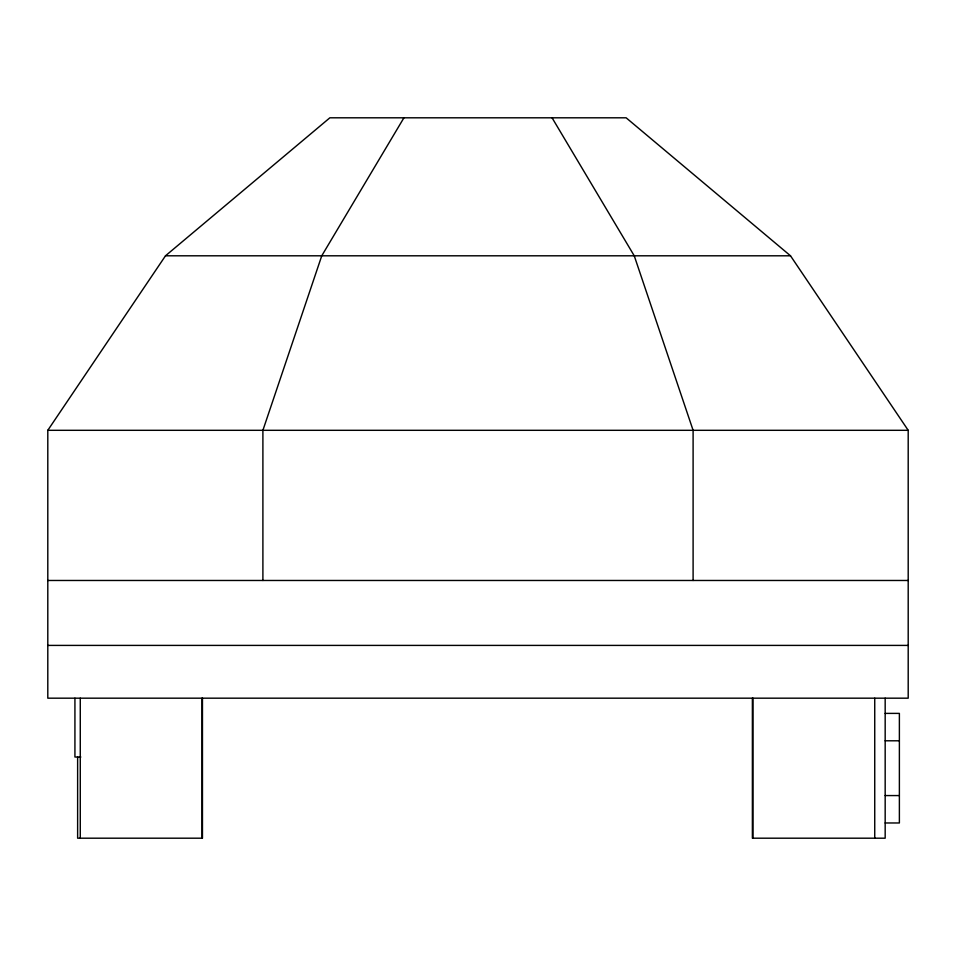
<?xml version="1.0" encoding="UTF-8"?>
<svg xmlns="http://www.w3.org/2000/svg" width="956" height="956" viewBox="0 0 956 956"><rect width="100%" height="100%" fill="white"/><g stroke="black" fill="none" stroke-linecap="round" stroke-linejoin="round"><path stroke-width="1.43" d="M403.934 117.803L321.754 255.802L262.9 430.308L262.9 580.471M47.8 430.308L165.496 255.802L329.868 117.803L626.132 117.803L790.504 255.802L908.2 430.308L908.2 698.179L47.8 698.179L47.8 430.308L908.2 430.308M165.496 255.802L790.504 255.802M47.8 580.471L908.2 580.471M47.8 645.408L908.2 645.408M885.172 713.391L899.381 713.391L899.381 822.973L885.172 822.973M885.172 740.792L899.381 740.792M80.83 757.021L74.927 757.021L74.927 698.179M885.172 795.571L899.381 795.571M552.066 117.803L634.246 255.802L693.1 430.308L693.1 580.471M885.172 698.179L885.172 838.197L752.384 838.197L752.384 698.179M874.74 698.179L874.74 838.197M752.981 698.179L752.981 838.197M202.457 698.179L202.457 838.197L77.627 838.197L77.627 757.021M202.027 698.179L202.027 838.197M80.268 698.179L80.268 838.197"/></g></svg>
